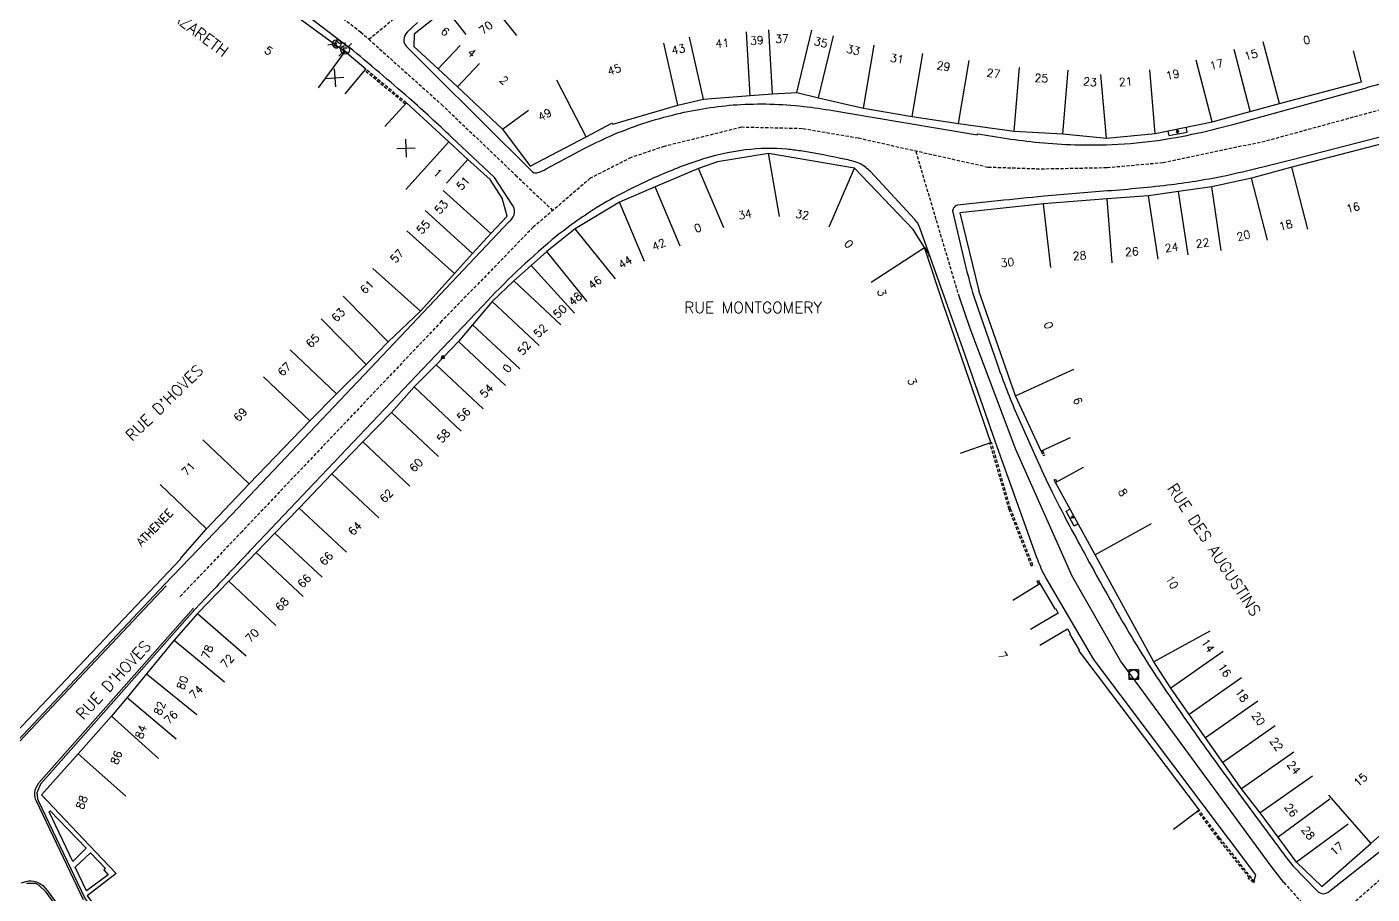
# Model space of a CAD drawing. Header units: millimetres. Extents: x 126000 to 127000, y 153000 to 154000.
# Drawn here: x 126422.4 to 126632.5, y 153554.2 to 153689.6 of the extents above; entities that cross this region are included whole.
import ezdxf
from ezdxf.enums import TextEntityAlignment as Align

# ---------------------------------------------------------------- set-up
doc = ezdxf.new("R2010")
doc.units = ezdxf.units.MM
doc.linetypes.add('DASHED', pattern=[0.75, 0.5, -0.25])
doc.layers.get('0').update_dxf_attribs({"linetype": 'CONTINUOUS'})
for name, color, linetype in [('W0001', 6, 'DASHED'), ('W0008', 7, 'CONTINUOUS'), ('W0100', 7, 'CONTINUOUS'), ('W0112', 1, 'DASHED'), ('W0334', 7, 'CONTINUOUS'), ('W0420', 7, 'CONTINUOUS'), ('W0471', 7, 'CONTINUOUS'), ('W0851', 7, 'CONTINUOUS'), ('W0984', 7, 'CONTINUOUS'), ('W0989', 7, 'CONTINUOUS'), ('W0991', 7, 'CONTINUOUS'), ('W1102', 7, 'CONTINUOUS')]:
    doc.layers.add(name, color=color, linetype=linetype)
doc.styles.get("Standard").update_dxf_attribs({"font": 'romans.shx', "width": 0.85})

# ---------------------------------------------------------------- blocks, each defined once
blk = doc.blocks.new('t991o')
at = {"color": 0, "linetype": 'Continuous'}
for p, q in [((-1, 1), (1, -1)), ((-1, -1), (1, 1))]:
    blk.add_line(p, q, dxfattribs=at)
blk = doc.blocks.new('T471')
for p, q in [((-0.333334, 0.333334), (-0.333334, -0.333334)), ((-0.333334, 0.333334), (0.333334, 0.333334)), ((-0.333334, 0), (0, 0)), ((0.500001, 0.500001), (1.000002, 1.000002)), ((-0.500001, -0.500001), (-1.000002, -1.000002)), ((-0.333334, -0.333334), (0.333334, -0.333334))]:
    blk.add_line(p, q)
blk.add_ellipse((0, 0), major_axis=(0.471405, 0.471405), ratio=1, start_param=5.4977871438, end_param=11.780972451)
blk = doc.blocks.new('T420')
for p, q in [((0.75, 0.75), (-0.75, 0.75)), ((-0.75, 0.75), (-0.75, -0.75)), ((0.75, 0.75), (0.75, -0.75)), ((0.75, -0.75), (-0.75, -0.75))]:
    blk.add_line(p, q)
blk.add_ellipse((0, 0), major_axis=(-0.53, 0.53), ratio=1, start_param=3.926991, end_param=10.210176)
blk = doc.blocks.new('T851')
for p, q in [((-0.25, -0.15), (0, 0.32)), ((0, 0.32), (0.25, -0.15)), ((-0.25, -0.15), (0.25, -0.15))]:
    blk.add_line(p, q)
for major_axis in [(-0.106, 0.106), (-0.0354, 0.0354), (-0.0236, 0.0236)]:
    blk.add_ellipse((0, 0), major_axis=major_axis, ratio=1, start_param=3.926991, end_param=10.210176)

msp = doc.modelspace()

# ---------------------------------------------------------------- linework, layer by layer
at = {"layer": 'W0001'}
for points in [[(126475.78, 153687.68), (126479.98, 153691.17), (126484.09, 153694.59), (126492.03, 153699.9), (126507.07, 153707.96), (126516.85, 153712.5), (126532.93, 153719.48), (126559.11, 153729.73), (126599.64, 153745.6), (126612.17, 153750.37), (126663.71, 153769.41), (126685.58, 153777.2), (126700.74, 153783.49), (126713.87, 153789.26), (126726.47, 153794.92), (126726.47, 153794.92)], [(126767.07, 153658.09), (126737.63, 153715.84), (126730.27, 153707.83), (126669.81, 153686.57), (126651.92, 153681.62), (126615.73, 153671.74), (126599.81, 153668.39), (126591.03, 153667.6), (126580.52, 153667.4), (126572.47, 153667.68), (126552.2, 153672.23), (126543.43, 153673.72), (126533.92, 153673.94), (126521.91, 153670.95), (126516.72, 153669.22), (126510.36, 153665.97), (126501.44, 153658.33), (126487.13, 153643.64), (126455.97, 153610.82), (126446.24, 153600.58), (126446.24, 153600.58)], [(126474.49, 153688.84), (126475.78, 153687.68), (126487.14, 153677.5), (126498.69, 153666.47), (126504.49, 153660.94), (126504.49, 153660.94)], [(126568, 153647.4), (126564.38, 153659.56), (126561.22, 153670.2), (126561.22, 153670.2)], [(126487.7, 153431.03), (126496.41, 153438.21), (126522.79, 153459.97), (126561.29, 153492.11), (126605.8, 153528.45), (126622.15, 153542.14), (126626.02, 153547.85), (126628.81, 153552.14), (126636.88, 153559.23), (126662.27, 153579.25), (126703.71, 153612.87), (126728.16, 153633.46), (126737.13, 153639.62), (126745.04, 153643.48), (126749.08, 153645.24), (126761.15, 153651.93), (126767.07, 153658.09), (126768.86, 153658.7), (126782.33, 153663.27), (126782.33, 153663.27)], [(126618.67, 153555.99), (126626.02, 153547.85), (126626.02, 153547.85)]]:
    msp.add_lwpolyline(points, dxfattribs=at)
at = {"layer": 'W0001', "flags": 128}
msp.add_lwpolyline([(126434.79, 153719.16), (126450.58, 153707.12), (126474.49, 153688.84)], dxfattribs=at)
at = {"layer": 'W0008'}
msp.add_lwpolyline([(126432.97, 153716.77), (126448.76, 153704.73), (126472.66, 153686.46)], dxfattribs=at)
for points in [[(126483.39, 153690.33), (126481.78, 153688.81, 0.1996), (126481.22, 153687.59, 0.1951), (126481.63, 153686.58), (126485.59, 153682.59), (126501.32, 153666.98, 0.2259), (126501.99, 153666.85, 0.0927), (126503.48, 153667.44), (126509.32, 153670.55, -0.0186), (126513.47, 153672.57, -0.0456), (126523.85, 153676.02, -0.0412), (126533.24, 153677.47, -0.0447), (126543.65, 153677.2, -0.0139), (126548.22, 153676.55), (126554.06, 153675.56), (126570.77, 153672.74), (126570.91, 153672.91), (126574.81, 153672.29, 0.0135), (126579.81, 153671.64, 0.033), (126590.91, 153671.21, 0.0262), (126598.51, 153671.82, 0.0337), (126611.71, 153674.66), (126631.36, 153680.07, 0.0039), (126640.76, 153682.8, 0.0021)], [(126443.88, 153602.52), (126454.34, 153613.43), (126480.67, 153641.19), (126497.71, 153659.22, 0.11), (126498.47, 153660.26, 0.2132), (126498.21, 153661.77), (126495.39, 153666.09), (126488.68, 153672.42, 0.0081), (126482.12, 153678.43, 0.0075), (126472.66, 153686.46), (126472.66, 153686.46)], [(126650.27, 153676.66), (126619.76, 153668.83, -0.0113), (126609.7, 153666.38, -0.0204), (126601.12, 153664.96, -0.0101), (126591.15, 153663.99), (126581.23, 153663.16, 0.004), (126574.03, 153662.44), (126567.69, 153661.8, 0.1916), (126567.2, 153661.43, 0.2296), (126566.94, 153660.88), (126568.7, 153653.34, 0.0106), (126570.07, 153648.12), (126570.07, 153648.12)], [(126565.94, 153646.67), (126561.83, 153658.23, 0.1014), (126561.01, 153659.6), (126554.1, 153667.02, 0.0876), (126552.55, 153668.21, 0.0642), (126550.33, 153668.89, 0.016), (126543.21, 153670.24, 0.0134), (126541.06, 153670.5, 0.0529), (126534.61, 153670.41, 0.0491), (126527.14, 153668.71, 0.0272), (126519.97, 153665.88, 0.0324), (126511.39, 153661.4, 0.0332), (126504.42, 153656.39, 0.0312), (126493.59, 153646.08), (126483.17, 153635.11), (126467.35, 153618.46), (126457.6, 153608.21, 0.0002), (126451.16, 153601.33), (126448.6, 153598.63), (126448.6, 153598.63)], [(126620.1, 153558.59), (126623.83, 153554.73, 0.2075), (126624.94, 153554.24, 0.1474), (126626.07, 153554.82), (126676.85, 153594.86)]]:
    msp.add_lwpolyline(points, format="xyb", dxfattribs=at)
at = {"layer": 'W0008', "flags": 128}
for points in [[(126570.07, 153648.12), (126570.87, 153645.68), (126573.83, 153637.16, 0.0076), (126575.21, 153633.38, 0.0136), (126576.73, 153629.67), (126579.97, 153622.41, 0.0091), (126582.49, 153616.97, 0.0092), (126585.54, 153611.09, 0.0047), (126591.17, 153600.8, 0.0139), (126597.29, 153590.45, 0.0066), (126600.37, 153585.78, 0.0061), (126605.73, 153578.02, 0.0048), (126612.06, 153569.33), (126619.03, 153559.9), (126620.1, 153558.59), (126620.1, 153558.59)], [(126614.07, 153556.32), (126614.33, 153557.18), (126589.02, 153590.8), (126581.69, 153603.25, -0.0467), (126580.07, 153606.86), (126577.13, 153615.02), (126573.63, 153624.77), (126568.54, 153639.39), (126565.94, 153646.67), (126565.94, 153646.67)]]:
    msp.add_lwpolyline(points, format="xyb", dxfattribs=at)
for points in [[(126443.88, 153602.52), (126417.55, 153574.6), (126411.81, 153569.04), (126402.19, 153561.46), (126400.42, 153560.4), (126398.67, 153559.59), (126396.86, 153559.22), (126395.36, 153559.7), (126384.39, 153573.76), (126380.38, 153578.62), (126378, 153581.21), (126375.87, 153583.38)], [(126448.6, 153598.63), (126424.48, 153571.33), (126423.9, 153569.98), (126424.02, 153569.09), (126424.13, 153568.81), (126431.46, 153553.41), (126443.64, 153536.98)], [(126439.56, 153535.04), (126425.35, 153554.5), (126424.23, 153555.58), (126423.75, 153555.82), (126422.31, 153555.85)]]:
    msp.add_lwpolyline(points, dxfattribs=at)
at = {"layer": 'W0100'}
for p, q in [((126600.57, 153673.36), (126600.72, 153672.65)), ((126600.72, 153672.65), (126603.57, 153673.18)), ((126602, 153673.65), (126601.85, 153673.1)), ((126602.14, 153672.91), (126602, 153673.65)), ((126602.31, 153673.19), (126602, 153673.65)), ((126603.57, 153673.18), (126603.41, 153673.94)), ((126585.31, 153612.82), (126585.88, 153613.18)), ((126585.88, 153613.18), (126585.49, 153613.16)), ((126585.88, 153613.18), (126585.7, 153612.82)), ((126436.3, 153557.4), (126432.12, 153561.79))]:
    msp.add_line(p, q, dxfattribs=at)
for points in [[(126431.41, 153706.14), (126435.49, 153711.83), (126441.68, 153707.39), (126447.51, 153703.33), (126455.17, 153698.11), (126472.01, 153685.77), (126467.87, 153680.12)], [(126487.8, 153692.39), (126482.84, 153688.46), (126482.78, 153686.55), (126486.59, 153683.06), (126489.61, 153680.27), (126496.67, 153673.65), (126500.99, 153667.87), (126509.7, 153672.45), (126513.74, 153674.6), (126513.89, 153674.43), (126524.03, 153677.38), (126528.03, 153678.31), (126535.32, 153678.91), (126538.79, 153679.19), (126542.62, 153679.38), (126545.99, 153678.54), (126553.04, 153676.91), (126560.65, 153675.63), (126567.85, 153674.53), (126576.54, 153673.35), (126584.14, 153672.93), (126590.97, 153672.23), (126598.58, 153672.95), (126607.48, 153674.77), (126617.98, 153677.66), (126630.83, 153681.04), (126629.56, 153685.88), (126629.56, 153685.88)], [(126472.07, 153679.18), (126475.28, 153683.01), (126472.01, 153685.77), (126472.01, 153685.77)], [(126446.43, 153606.56), (126446.4, 153606.62), (126450.4, 153611.23), (126457.06, 153618.23), (126466.57, 153628.08), (126470.72, 153632.29), (126475.33, 153636.91), (126478.79, 153640.43), (126483.85, 153645.2), (126489.14, 153651.09), (126491.98, 153654.22), (126494.81, 153657.35), (126497.38, 153660.08), (126496.6, 153662.86), (126494.71, 153665.79), (126491.25, 153668.93), (126488.26, 153671.66), (126481.63, 153677.75), (126478.25, 153674.07), (126478.25, 153674.07)], [(126634.8, 153671.55), (126619.92, 153667.72), (126613.61, 153666.02), (126607.42, 153664.63), (126602.25, 153663.93), (126597.55, 153663.23), (126591.09, 153662.76), (126581.16, 153661.99), (126568.07, 153660.6), (126571.03, 153648.4), (126571.03, 153648.4)], [(126565.56, 153646.08), (126562.58, 153655.15), (126560.77, 153657.99), (126551.61, 153667.54), (126538.19, 153669.83), (126530.22, 153668.56), (126527.28, 153667.48), (126520.48, 153664.64), (126514.91, 153662.23), (126507.98, 153658.08), (126503.57, 153654.56), (126501.12, 153652.37), (126498.43, 153649.95), (126495.04, 153646.75), (126491.98, 153643.09), (126489.77, 153640.47), (126486.28, 153636.83), (126482.84, 153633.38), (126479.3, 153629.39), (126474.83, 153624.79), (126470, 153619.81), (126464.9, 153614.46), (126461.1, 153610.53), (126458.16, 153607.53), (126453.91, 153603.04), (126449, 153598.01), (126449, 153598.01)], [(126562.58, 153655.15), (126563.35, 153653.94), (126563.04, 153653.75), (126563.04, 153653.75)], [(126620.65, 153559.18), (126624.6, 153555.34), (126632.27, 153562.1), (126640.33, 153569.23), (126646.64, 153574.89), (126643.32, 153578.63), (126643.32, 153578.63)]]:
    msp.add_lwpolyline(points, dxfattribs=at)
at = {"layer": 'W0100', "flags": 128}
for points in [[(126585.3, 153625.42), (126580.76, 153623.34), (126576.78, 153632.01), (126571.03, 153648.4), (126571.03, 153648.4)], [(126568.2, 153623.06), (126572.93, 153624.69), (126565.56, 153646.08), (126565.56, 153646.08)], [(126620.65, 153559.18), (126617.8, 153563.06), (126614.97, 153566.85), (126612.05, 153570.62), (126609.13, 153574.74), (126606.42, 153578.57), (126603.88, 153582.23), (126601.03, 153586.32), (126598.36, 153590.45), (126589.19, 153607.16), (126582.99, 153618.45), (126587.37, 153620.86), (126587.37, 153620.86)], [(126586.54, 153611.98), (126585.94, 153611.65), (126584.68, 153613.99), (126585.26, 153614.31), (126585.26, 153614.31)], [(126576.33, 153600.09), (126580.59, 153602.7), (126582.91, 153598.75), (126582.99, 153598.8), (126583.43, 153598.07), (126579.13, 153595.52), (126579.13, 153595.52)], [(126580.58, 153593.08), (126584.88, 153595.63), (126585.29, 153594.86), (126585.2, 153594.81), (126586.72, 153592.27), (126586.62, 153592.21), (126605.46, 153567.26), (126601.47, 153564.25), (126601.47, 153564.25)]]:
    msp.add_lwpolyline(points, dxfattribs=at)
at = {"layer": 'W0100'}
for points in [[(126380.99, 153579.47, 0), (126383.38, 153576.53, 0), (126385.87, 153573.45, 0), (126388.71, 153569.91, 0), (126395.67, 153560.53, 0), (126401.67, 153562.61, 0), (126405.96, 153565.89, 0), (126411.12, 153569.97, 0), (126416.58, 153575.34, 0), (126420.58, 153579.37, 0), (126446.43, 153606.56, 0)], [(126449, 153598.01, 0), (126445.35, 153593.81, 0), (126441.04, 153588.57, 0), (126438.04, 153584.86, 0), (126435.57, 153581.95, 0), (126430.35, 153576.09, 0), (126424.64, 153569.66, 0), (126432.12, 153561.79, 0)], [(126436.3, 153557.4, 0), (126431.8, 153553.92, 0), (126437.67, 153546.12, 0), (126443.3, 153538.62, 0)]]:
    msp.add_polyline3d(points, dxfattribs=at)
at = {"layer": 'W0112'}
for p, q in [((126481.46, 153677.56), (126475.1, 153682.83)), ((126481.62, 153677.75), (126475.26, 153683.03)), ((126575.78, 153614.26), (126572.78, 153624.64)), ((126576.01, 153614.35), (126573.02, 153624.72)), ((126580.76, 153623.34), (126581.09, 153622.63)), ((126580.98, 153623.44), (126581.32, 153622.73)), ((126582.79, 153618.89), (126582.98, 153618.45)), ((126583.02, 153618.99), (126583.2, 153618.57)), ((126579.48, 153605.53), (126576.01, 153614.35)), ((126579.24, 153605.44), (126575.78, 153614.26)), ((126580.36, 153602.6), (126580.17, 153603.03)), ((126580.59, 153602.7), (126580.4, 153603.13)), ((126608.49, 153562.76), (126605.25, 153567.11)), ((126608.69, 153562.91), (126605.45, 153567.26)), ((126613.3, 153556.73), (126608.5, 153562.75)), ((126613.65, 153556.69), (126608.69, 153562.91)), ((126613.13, 153556.59), (126613.3, 153556.73)), ((126613.93, 153555.98), (126613.13, 153556.59)), ((126613.53, 153556.6), (126613.65, 153556.69)), ((126614.08, 153556.17), (126613.53, 153556.6))]:
    msp.add_line(p, q, dxfattribs=at)
for points in [[(126572.93, 153624.69), (126573.02, 153624.72)], [(126580.76, 153623.34), (126580.76, 153623.34)], [(126581.32, 153622.73), (126581.09, 153622.63)], [(126582.79, 153618.89), (126583.02, 153618.99)], [(126583.02, 153618.47), (126582.98, 153618.45)], [(126579.24, 153605.44), (126579.48, 153605.53)], [(126580.17, 153603.03), (126580.4, 153603.13)], [(126580.59, 153602.7), (126580.36, 153602.6)], [(126605.39, 153567.21), (126605.45, 153567.26)], [(126614.08, 153556.17), (126613.93, 153555.98)]]:
    msp.add_lwpolyline(points, dxfattribs=at)
at = {"layer": 'W0334'}
msp.add_line((126431.2, 153553.26), (126423.86, 153568.68), dxfattribs=at)
for points in [[(126444.1, 153602.31, 0), (126417.76, 153574.39, 0)], [(126423.86, 153568.68, 0), (126423.73, 153569, 0), (126423.64, 153569.33, 0), (126423.59, 153569.67, 0), (126423.6, 153570.01, 0), (126423.67, 153570.42, 0), (126423.81, 153570.82, 0), (126424, 153571.19, 0), (126424.25, 153571.53, 0), (126448.37, 153598.83, 0)], [(126429.52, 153559.29, 0), (126425.83, 153567.02, 0), (126426.01, 153567.17, 0)], [(126426.01, 153567.17, 0), (126431.64, 153561.34, 0), (126429.52, 153559.29, 0)], [(126435.08, 153557.18, 0), (126431.69, 153554.67, 0), (126429.92, 153558.4, 0), (126432.32, 153560.64, 0), (126434.66, 153558.19, 0), (126434.39, 153557.94, 0), (126435.08, 153557.18, 0)], [(126421.51, 153555.92, 0), (126422.22, 153556.14, 0), (126422.63, 153556.23, 0), (126423.04, 153556.25, 0), (126423.46, 153556.21, 0), (126423.86, 153556.1, 0), (126424.37, 153555.84, 0), (126424.83, 153555.51, 0), (126425.24, 153555.11, 0), (126425.59, 153554.67, 0), (126439.8, 153535.22, 0)]]:
    msp.add_polyline3d(points, dxfattribs=at)
at = {"layer": 'W1102'}
for p, q in [((126449, 153598.01), (126456.61, 153591.41)), ((126445.35, 153593.81), (126453.22, 153587.34)), ((126441.04, 153588.57), (126448.9, 153582.2)), ((126438.04, 153584.86), (126445.66, 153578.4)), ((126435.57, 153581.95), (126442.94, 153575.37)), ((126430.35, 153576.09), (126437.81, 153569.48))]:
    msp.add_line(p, q, dxfattribs=at)
for points in [[(126492.61, 153696.16), (126498.83, 153688.27), (126498.83, 153688.27)], [(126487.8, 153692.39), (126490.93, 153688.43), (126490.93, 153688.43)], [(126528.03, 153678.31), (126525.83, 153688.03), (126525.83, 153688.03)], [(126535.32, 153678.91), (126534.75, 153688.87), (126534.75, 153688.87)], [(126538.79, 153679.19), (126538.22, 153689.15), (126538.22, 153689.15)], [(126542.62, 153679.38), (126544.98, 153689.09), (126544.98, 153689.09)], [(126545.99, 153678.54), (126548.35, 153688.25), (126548.35, 153688.25)], [(126486.59, 153683.06), (126490.03, 153686.71), (126490.03, 153686.71)], [(126524.03, 153677.38), (126521.84, 153687.1), (126521.84, 153687.1)], [(126553.04, 153676.91), (126554.68, 153686.77), (126554.68, 153686.77)], [(126613.43, 153676.46), (126610.92, 153686.1), (126610.92, 153686.1)], [(126617.98, 153677.66), (126615.47, 153687.3), (126615.47, 153687.3)], [(126489.61, 153680.27), (126493.04, 153683.93), (126493.04, 153683.93)], [(126560.65, 153675.63), (126562.31, 153685.48), (126562.31, 153685.48)], [(126567.85, 153674.53), (126569.51, 153684.39), (126569.51, 153684.39)], [(126607.48, 153674.77), (126604.97, 153684.42), (126604.97, 153684.42)], [(126576.54, 153673.35), (126577.38, 153683.3), (126577.38, 153683.3)], [(126584.14, 153672.93), (126584.98, 153682.88), (126584.98, 153682.88)], [(126590.97, 153672.23), (126590.11, 153682.18), (126590.11, 153682.18)], [(126598.58, 153672.95), (126597.73, 153682.89), (126597.73, 153682.89)], [(126509.7, 153672.45), (126505.12, 153681.28), (126505.12, 153681.28)], [(126496.67, 153673.65), (126500.73, 153676.63), (126500.73, 153676.63)], [(126481.53, 153664.25), (126488.26, 153671.66), (126488.26, 153671.66)], [(126487.89, 153665.23), (126491.25, 153668.93), (126491.25, 153668.93)], [(126539.91, 153660.01), (126538.19, 153669.89), (126538.19, 153669.89)], [(126531.19, 153658.22), (126527.28, 153667.48), (126527.28, 153667.48)], [(126547.66, 153658.37), (126551.61, 153667.54), (126551.61, 153667.54)], [(126622.45, 153658.01), (126619.92, 153667.72), (126619.92, 153667.72)], [(126616.14, 153656.31), (126613.61, 153666.02), (126613.61, 153666.02)], [(126487.38, 153664.05), (126494.81, 153657.35), (126494.81, 153657.35)], [(126524.39, 153655.39), (126520.48, 153664.64), (126520.48, 153664.64)], [(126591.89, 153652.78), (126591.09, 153662.76), (126591.09, 153662.76)], [(126599.03, 153653.32), (126597.55, 153663.23), (126597.55, 153663.23)], [(126603.74, 153654.01), (126602.25, 153663.93), (126602.25, 153663.93)], [(126608.91, 153654.71), (126607.42, 153664.63), (126607.42, 153664.63)], [(126484.56, 153660.92), (126491.98, 153654.22), (126491.98, 153654.22)], [(126518.82, 153652.98), (126514.91, 153662.23), (126514.91, 153662.23)], [(126582.29, 153652.04), (126581.16, 153661.99), (126581.16, 153661.99)], [(126481.72, 153657.79), (126489.14, 153651.09), (126489.14, 153651.09)], [(126514.28, 153650.25), (126507.98, 153658.08), (126507.98, 153658.08)], [(126509.88, 153646.72), (126503.57, 153654.56), (126503.57, 153654.56)], [(126554.22, 153649.77), (126562.58, 153655.15), (126562.58, 153655.15)], [(126507.88, 153644.92), (126501.12, 153652.37), (126501.12, 153652.37)], [(126483.85, 153645.2), (126476.42, 153651.9), (126476.42, 153651.9)], [(126505.78, 153643.07), (126498.43, 153649.95), (126498.43, 153649.95)], [(126471.78, 153647.56), (126478.79, 153640.43), (126478.79, 153640.43)], [(126502.39, 153639.87), (126495.04, 153646.75), (126495.04, 153646.75)], [(126468.31, 153644.04), (126475.33, 153636.91), (126475.33, 153636.91)], [(126499.33, 153636.21), (126491.98, 153643.09), (126491.98, 153643.09)], [(126497.12, 153633.59), (126489.77, 153640.47), (126489.77, 153640.47)], [(126463.48, 153639.18), (126470.72, 153632.29), (126470.72, 153632.29)], [(126493.63, 153629.95), (126486.28, 153636.83), (126486.28, 153636.83)], [(126459.33, 153634.98), (126466.57, 153628.08), (126466.57, 153628.08)], [(126490.19, 153626.5), (126482.84, 153633.38), (126482.84, 153633.38)], [(126486.65, 153622.51), (126479.3, 153629.39), (126479.3, 153629.39)], [(126449.82, 153625.12), (126457.06, 153618.23), (126457.06, 153618.23)], [(126482.18, 153617.91), (126474.83, 153624.79), (126474.83, 153624.79)], [(126477.35, 153612.93), (126470, 153619.81), (126470, 153619.81)], [(126443.16, 153618.13), (126450.4, 153611.23), (126450.4, 153611.23)], [(126472.26, 153607.57), (126464.9, 153614.46), (126464.9, 153614.46)], [(126468.46, 153603.65), (126461.1, 153610.53), (126461.1, 153610.53)], [(126465.51, 153600.65), (126458.16, 153607.53), (126458.16, 153607.53)], [(126461.27, 153596.15), (126453.91, 153603.04), (126453.91, 153603.04)], [(126625.65, 153569.6), (126632.27, 153562.1), (126632.27, 153562.1)]]:
    msp.add_lwpolyline(points, dxfattribs=at)
at = {"layer": 'W1102', "flags": 128}
for points in [[(126618.67, 153555.99), (126616.68, 153558.54), (126593.16, 153590.62), (126585.62, 153603.83), (126576.8, 153623.59), (126569.71, 153642.53), (126568, 153647.4), (126568, 153647.4)], [(126576.78, 153632.01), (126585.87, 153636.18), (126585.87, 153636.18)], [(126597.96, 153611.98), (126589.19, 153607.16), (126589.19, 153607.16)], [(126607.13, 153595.26), (126598.36, 153590.45), (126598.36, 153590.45)], [(126609.22, 153592.07), (126601.03, 153586.32), (126601.03, 153586.32)], [(126612.07, 153587.97), (126603.88, 153582.23), (126603.88, 153582.23)], [(126614.61, 153584.32), (126606.42, 153578.57), (126606.42, 153578.57)], [(126617.32, 153580.48), (126609.13, 153574.74), (126609.13, 153574.74)], [(126620.23, 153576.36), (126612.05, 153570.62), (126612.05, 153570.62)], [(126623.16, 153572.59), (126614.97, 153566.85), (126614.97, 153566.85)], [(126625.86, 153568.98), (126617.8, 153563.06), (126617.8, 153563.06)], [(126628.71, 153565.11), (126620.65, 153559.18), (126620.65, 153559.18)]]:
    msp.add_lwpolyline(points, dxfattribs=at)

# ---------------------------------------------------------------- block references
at = {"layer": 'W0420'}
msp.add_blockref('T420', (126595.21, 153588.44), dxfattribs=at)
at = {"layer": 'W0471', "rotation": 322.6325}
msp.add_blockref('T471', (126470.76, 153686.96), dxfattribs=at)
at = {"layer": 'W0471'}
msp.add_blockref('T471', (126472.07, 153686.04), dxfattribs=at)
at = {"layer": 'W0851'}
msp.add_blockref('T851', (126487.34, 153638.03), dxfattribs=at)
at = {"layer": 'W0991'}
for p, rotation in [((126470.47, 153681.65), 319.5246769832725), ((126481.57, 153670.69), 317.1494741936302)]:
    msp.add_blockref('t991o', p, dxfattribs=dict(at, rotation=rotation))

# ---------------------------------------------------------------- texts
at = {"layer": 'W0984'}
msp.add_text('ATHENEE', height=1.25, rotation=45.4839, dxfattribs=at).set_placement((126442.31, 153611.44), align=Align.MIDDLE)
at = {"layer": 'W0989'}
for s, rotation, p in [('RUE DE NAZARETH', 323.1758, (126444.83, 153692.02)), ("RUE D'HOVES", 44.232, (126443.83, 153630.92)), ('RUE DES AUGUSTINS', 303.4779, (126607.79, 153607.96)), ("RUE D'HOVES", 47.055, (126435.88, 153587.62))]:
    msp.add_text(s, height=1.75, rotation=rotation, dxfattribs=at).set_placement(p, align=Align.MIDDLE)
msp.add_text('RUE MONTGOMERY', height=1.75, dxfattribs=at).set_placement((126535.8, 153645.78), align=Align.MIDDLE)
at = {"layer": 'W0991'}
for s, rotation, p in [('70', 38.0609, (126494.06, 153689.49)), ('6', 319.7822, (126487.7, 153688.88)), ('39', 4.6558, (126536.37, 153687.52)), ('37', 2.7459, (126540.3, 153687.78)), ('35', 345.991, (126546.36, 153687.2)), ('0', 14.7433, (126622.24, 153687.57)), ('5', 324.4846, (126460.12, 153685.91)), ('4', 317.3223, (126491.86, 153685.57)), ('43', 13.033, (126524.11, 153686.12)), ('41', 4.7423, (126530.97, 153687.08)), ('33', 347.0279, (126551.42, 153686.01)), ('15', 14.9782, (126613.55, 153685.27)), ('45', 18.9826, (126514.1, 153682.95)), ('31', 350.4077, (126558.26, 153684.65)), ('29', 351.3592, (126565.53, 153683.48)), ('17', 15.1016, (126608.15, 153683.76)), ('2', 316.8436, (126496.88, 153681.29)), ('27', 352.2278, (126573.34, 153682.36)), ('25', 356.8411, (126580.81, 153681.62)), ('23', 354.2153, (126588.41, 153681.04)), ('21', 5.3965, (126593.98, 153681.06)), ('19', 11.5682, (126601.32, 153682.19)), ('49', 27.7104, (126503.24, 153675.91)), ('1', 317.7319, (126486.51, 153666.79)), ('51', 47.0739, (126490.5, 153665.2)), ('53', 47.9765, (126487.08, 153661.48)), ('34', 12.1649, (126534.52, 153660.34)), ('32', 350.3155, (126543.47, 153660.3)), ('16', 14.4334, (126629.48, 153661.4)), ('55', 47.7795, (126484.27, 153658.36)), ('0', 22.6394, (126527.15, 153658.21)), ('18', 15.0698, (126618.97, 153658.66)), ('42', 23.3674, (126521.06, 153655.63)), ('22', 7.7312, (126605.98, 153655.85)), ('20', 12.6941, (126612.38, 153657.03)), ('57', 48.0067, (126480.18, 153653.83)), ('0', 311.5352, (126550.73, 153655.71)), ('28', 4.4307, (126586.78, 153653.9)), ('26', 4.183, (126594.94, 153654.52)), ('24', 8.3635, (126601.14, 153655.17)), ('44', 30.911, (126515.81, 153652.87)), ('30', 6.0678, (126575.51, 153652.84)), ('46', 38.6211, (126511.08, 153649.68)), ('61', 43.3382, (126475.48, 153649)), ('48', 41.811, (126508.01, 153647.13)), ('3', 287.6613, (126555.9, 153648.11)), ('50', 42.0694, (126505.62, 153645.18)), ('63', 45.4876, (126471, 153644.63)), ('65', 45.0819, (126467, 153640.6)), ('52', 43.3272, (126502.57, 153642.16)), ('0', 289.3447, (126581.93, 153643.02)), ('52', 50.0582, (126500.03, 153639.46)), ('67', 45.4082, (126462.59, 153636.15)), ('0', 49.9211, (126497.38, 153636.3)), ('54', 46.1408, (126494.15, 153632.76)), ('3', 289.0333, (126560.64, 153634.24)), ('6', 294.6201, (126586.5, 153631.22)), ('69', 46.032, (126455.7, 153629.06)), ('56', 45.1181, (126490.58, 153629.11)), ('58', 48.3698, (126487.42, 153625.74)), ('71', 46.3907, (126447.58, 153620.59)), ('60', 45.8404, (126483.16, 153621.17)), ('62', 45.8449, (126478.51, 153616.38)), ('8', 298.7966, (126593.54, 153616.9)), ('64', 46.4536, (126473.61, 153611.28)), ('66', 45.9095, (126469.11, 153606.58)), ('66', 45.5239, (126465.7, 153603.08)), ('10', 298.7588, (126601.23, 153602.9)), ('68', 46.6426, (126462.22, 153599.45)), ('70', 45.6558, (126457.54, 153594.58)), ('14', 302.9048, (126606.83, 153593)), ('78', 69.2243, (126450.55, 153592.02)), ('72', 46.6498, (126453.66, 153590.57)), ('7', 301.529, (126574.79, 153591.41)), ('16', 304.8153, (126609.43, 153589.13)), ('80', 69.2243, (126446.66, 153587.2)), ('74', 44.1078, (126448.78, 153585.74)), ('18', 304.8095, (126612.13, 153585.25)), ('82', 69.2243, (126443.1, 153583.21)), ('76', 43.7162, (126444.86, 153581.8)), ('20', 305.2998, (126614.72, 153581.57)), ('84', 69.2243, (126440.19, 153579.52)), ('86', 69.2243, (126436.34, 153575.5)), ('22', 305.2505, (126617.53, 153577.59)), ('24', 307.7691, (126620.23, 153573.94)), ('15', 41.482, (126630.67, 153572.03)), ('88', 69.2243, (126430.94, 153568.51)), ('26', 306.7376, (126619.83, 153567.28)), ('28', 306.3714, (126622.49, 153563.73)), ('17', 41.4166, (126626.93, 153561.27))]:
    msp.add_text(s, height=1.25, rotation=rotation, dxfattribs=at).set_placement(p, align=Align.MIDDLE)

doc.saveas('drawing.dxf')
